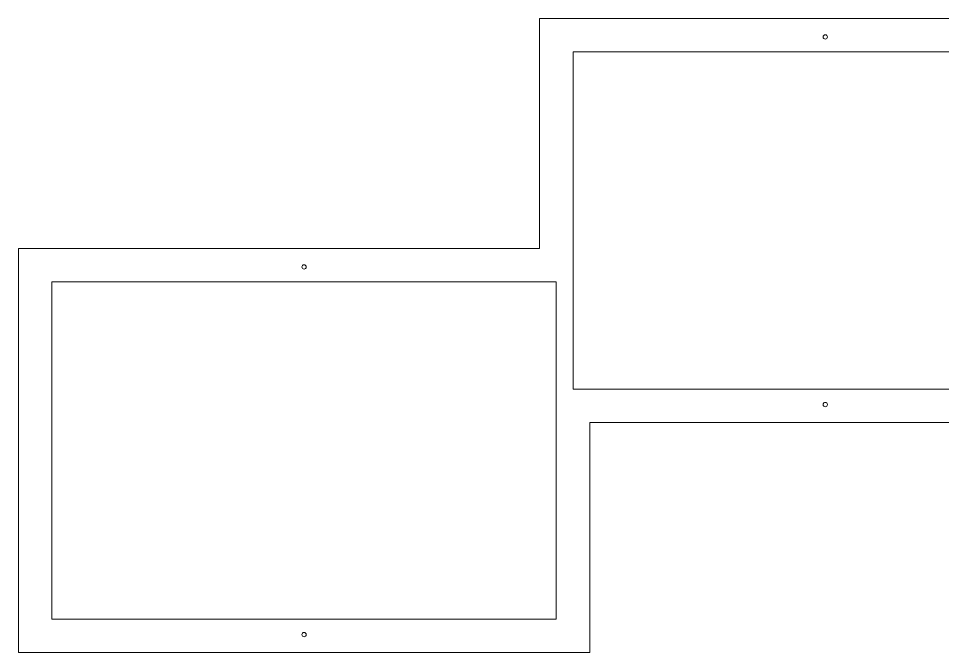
# Model space of a CAD drawing. Header units: millimetres. Extents: x 599 to 6075, y -2288 to 200.
# Drawn here: x 1697.1 to 1973.8, y -968 to -778.1 of the extents above; entities that cross this region are included whole.
import ezdxf

# ---------------------------------------------------------------- set-up
doc = ezdxf.new("R2010")
doc.units = ezdxf.units.MM
doc.header["$MEASUREMENT"] = 0
doc.layers.add('layer 1', color=7, linetype='Continuous')

msp = doc.modelspace()

# ---------------------------------------------------------------- linework, layer by layer
at = {"layer": 'layer 1', "color": 250, "lineweight": 20}
msp.add_open_spline([(2179.8534, -912.5087), (2179.8534, -912.5087), (2179.8534, -931.2683), (2179.8534, -931.2683), (2179.8534, -931.2683), (2179.8534, -931.2683), (2008.8535, -931.2683), (2008.8535, -931.2683), (2008.8535, -931.2683), (2008.8535, -931.2683), (2008.8535, -899.1141), (2008.8535, -899.1141), (2008.8535, -899.1141), (2008.8535, -899.1141), (1868.149, -899.1141), (1868.149, -899.1141), (1868.149, -899.1141), (1868.149, -899.1141), (1868.149, -968.0268), (1868.149, -968.0268), (1868.149, -968.0268), (1868.149, -968.0268), (1697.1491, -968.0268), (1697.1491, -968.0268), (1697.1491, -968.0268), (1697.1491, -968.0268), (1697.1491, -847.0269), (1697.1491, -847.0269), (1697.1491, -847.0269), (1697.1491, -847.0269), (1853.149, -847.0269), (1853.149, -847.0269), (1853.149, -847.0269), (1853.149, -847.0269), (1853.149, -778.1142), (1853.149, -778.1142), (1853.149, -778.1142), (1853.149, -778.1142), (2024.1489, -778.1142), (2024.1489, -778.1142), (2024.1489, -778.1142), (2024.1489, -778.1142), (2024.1489, -810.2684), (2024.1489, -810.2684), (2024.1489, -810.2684), (2024.1489, -810.2684), (2164.8534, -810.2684), (2164.8534, -810.2684), (2164.8534, -810.2684), (2164.8534, -810.2684), (2164.8534, -791.5088), (2164.8534, -791.5088), (2164.8534, -791.5088), (2164.8534, -791.5088), (2335.8533, -791.5088), (2335.8533, -791.5088), (2335.8533, -791.5088), (2335.8533, -791.5088), (2335.8533, -912.5087), (2335.8533, -912.5087), (2335.8533, -912.5087), (2335.8533, -912.5087), (2179.8534, -912.5087), (2179.8534, -912.5087)], degree=3, knots=[0, 0, 0, 0, 0.05882353, 0.05882353, 0.05882353, 0.05882353, 0.11764706, 0.11764706, 0.11764706, 0.11764706, 0.17647059, 0.17647059, 0.17647059, 0.17647059, 0.23529412, 0.23529412, 0.23529412, 0.23529412, 0.29411765, 0.29411765, 0.29411765, 0.29411765, 0.35294118, 0.35294118, 0.35294118, 0.35294118, 0.41176471, 0.41176471, 0.41176471, 0.41176471, 0.47058824, 0.47058824, 0.47058824, 0.47058824, 0.52941176, 0.52941176, 0.52941176, 0.52941176, 0.58823529, 0.58823529, 0.58823529, 0.58823529, 0.64705882, 0.64705882, 0.64705882, 0.64705882, 0.70588235, 0.70588235, 0.70588235, 0.70588235, 0.76470588, 0.76470588, 0.76470588, 0.76470588, 0.82352941, 0.82352941, 0.82352941, 0.82352941, 0.88235294, 0.88235294, 0.88235294, 0.88235294, 1, 1, 1, 1], dxfattribs=at)
at = {"layer": 'layer 1', "color": 114, "lineweight": 20}
for points, knots in [([(1939.2988, -783.6297), (1939.2988, -783.9887), (1939.0078, -784.2797), (1938.6488, -784.2797), (1938.6488, -784.2797), (1938.2898, -784.2797), (1937.9988, -783.9887), (1937.9988, -783.6297), (1937.9988, -783.6297), (1937.9988, -783.2707), (1938.2898, -782.9797), (1938.6488, -782.9797), (1938.6488, -782.9797), (1939.0078, -782.9797), (1939.2988, -783.2707), (1939.2988, -783.6297)], [0, 0, 0, 0, 0.2, 0.2, 0.2, 0.2, 0.4, 0.4, 0.4, 0.4, 0.6, 0.6, 0.6, 0.6, 1, 1, 1, 1]), ([(2014.1489, -810.2684), (2014.1489, -810.2684), (2014.1489, -788.1141), (2014.1489, -788.1141), (2014.1489, -788.1141), (2014.1489, -788.1141), (1863.1489, -788.1141), (1863.1489, -788.1141), (1863.1489, -788.1141), (1863.1489, -788.1141), (1863.1489, -847.0269), (1863.1489, -847.0269), (1863.1489, -847.0269), (1863.1489, -847.0269), (1863.1489, -889.1141), (1863.1489, -889.1141), (1863.1489, -889.1141), (1863.1489, -889.1141), (1868.149, -889.1141), (1868.149, -889.1141), (1868.149, -889.1141), (1868.149, -889.1141), (2008.8535, -889.1141), (2008.8535, -889.1141), (2008.8535, -889.1141), (2008.8535, -889.1141), (2014.1489, -889.1141), (2014.1489, -889.1141), (2014.1489, -889.1141), (2014.1489, -889.1141), (2014.1489, -810.2684), (2014.1489, -810.2684)], [0, 0, 0, 0, 0.11111111, 0.11111111, 0.11111111, 0.11111111, 0.22222222, 0.22222222, 0.22222222, 0.22222222, 0.33333333, 0.33333333, 0.33333333, 0.33333333, 0.44444444, 0.44444444, 0.44444444, 0.44444444, 0.55555556, 0.55555556, 0.55555556, 0.55555556, 0.66666667, 0.66666667, 0.66666667, 0.66666667, 0.77777778, 0.77777778, 0.77777778, 0.77777778, 1, 1, 1, 1]), ([(1783.2989, -852.5424), (1783.2989, -852.9014), (1783.0079, -853.1924), (1782.6489, -853.1924), (1782.6489, -853.1924), (1782.2899, -853.1924), (1781.9989, -852.9014), (1781.9989, -852.5424), (1781.9989, -852.5424), (1781.9989, -852.1834), (1782.2899, -851.8924), (1782.6489, -851.8924), (1782.6489, -851.8924), (1783.0079, -851.8924), (1783.2989, -852.1834), (1783.2989, -852.5424)], [0, 0, 0, 0, 0.2, 0.2, 0.2, 0.2, 0.4, 0.4, 0.4, 0.4, 0.6, 0.6, 0.6, 0.6, 1, 1, 1, 1]), ([(1853.149, -857.0268), (1853.149, -857.0268), (1707.149, -857.0268), (1707.149, -857.0268), (1707.149, -857.0268), (1707.149, -857.0268), (1707.149, -958.0268), (1707.149, -958.0268), (1707.149, -958.0268), (1707.149, -958.0268), (1858.149, -958.0268), (1858.149, -958.0268), (1858.149, -958.0268), (1858.149, -958.0268), (1858.149, -899.1141), (1858.149, -899.1141), (1858.149, -899.1141), (1858.149, -899.1141), (1858.149, -857.0268), (1858.149, -857.0268), (1858.149, -857.0268), (1858.149, -857.0268), (1853.149, -857.0268), (1853.149, -857.0268)], [0, 0, 0, 0, 0.14285714, 0.14285714, 0.14285714, 0.14285714, 0.28571429, 0.28571429, 0.28571429, 0.28571429, 0.42857143, 0.42857143, 0.42857143, 0.42857143, 0.57142857, 0.57142857, 0.57142857, 0.57142857, 0.71428571, 0.71428571, 0.71428571, 0.71428571, 1, 1, 1, 1]), ([(1939.2988, -893.7437), (1939.2988, -894.1027), (1939.0078, -894.3937), (1938.6488, -894.3937), (1938.6488, -894.3937), (1938.2898, -894.3937), (1937.9988, -894.1027), (1937.9988, -893.7437), (1937.9988, -893.7437), (1937.9988, -893.3847), (1938.2898, -893.0937), (1938.6488, -893.0937), (1938.6488, -893.0937), (1939.0078, -893.0937), (1939.2988, -893.3847), (1939.2988, -893.7437)], [0, 0, 0, 0, 0.2, 0.2, 0.2, 0.2, 0.4, 0.4, 0.4, 0.4, 0.6, 0.6, 0.6, 0.6, 1, 1, 1, 1]), ([(1783.2989, -962.6564), (1783.2989, -963.0154), (1783.0079, -963.3064), (1782.6489, -963.3064), (1782.6489, -963.3064), (1782.2899, -963.3064), (1781.9989, -963.0154), (1781.9989, -962.6564), (1781.9989, -962.6564), (1781.9989, -962.2974), (1782.2899, -962.0064), (1782.6489, -962.0064), (1782.6489, -962.0064), (1783.0079, -962.0064), (1783.2989, -962.2974), (1783.2989, -962.6564)], [0, 0, 0, 0, 0.2, 0.2, 0.2, 0.2, 0.4, 0.4, 0.4, 0.4, 0.6, 0.6, 0.6, 0.6, 1, 1, 1, 1])]:
    msp.add_open_spline(points, degree=3, knots=knots, dxfattribs=at)

doc.saveas('drawing.dxf')
